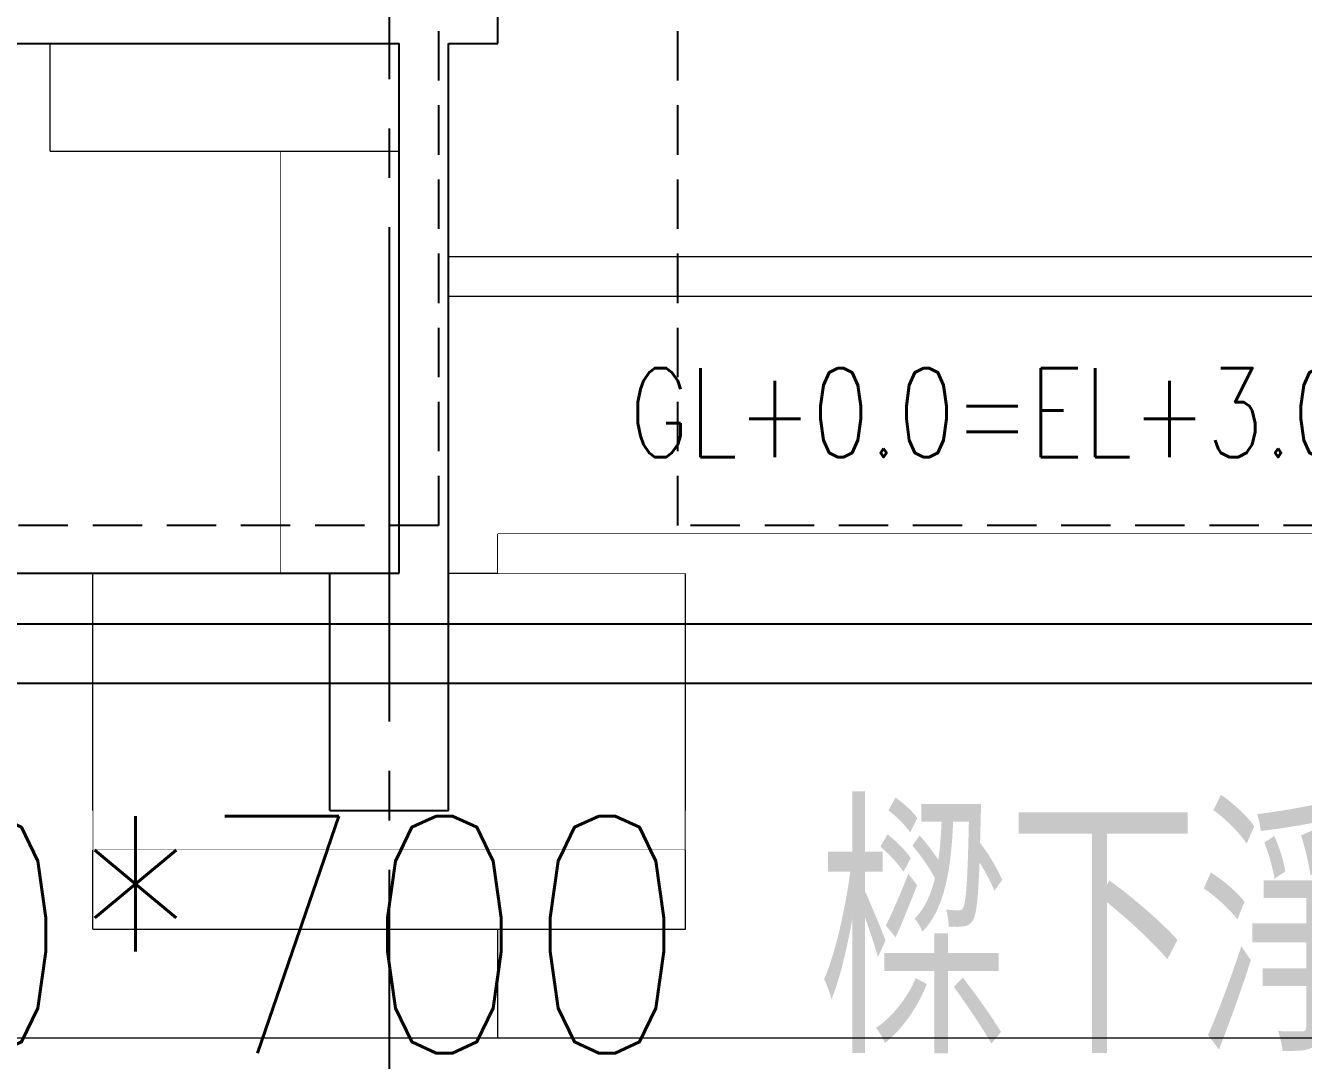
# Model space of a CAD drawing. Extents: x -18489 to 195597, y -1599 to 112111.
# Drawn here: x 25076 to 25723, y 26034 to 26558 of the extents above; entities that cross this region are included whole.
import ezdxf
from ezdxf.enums import TextEntityAlignment as Align
from ezdxf.xclip import XClip

# ---------------------------------------------------------------- set-up
doc = ezdxf.new("R2010")
doc.units = 0
doc.header["$LTSCALE"] = 100
doc.header["$XCLIPFRAME"] = 2
for name, pattern in [('188K-SM-07-F10-MECH-CR PIPE-Y2257103$0$X-S-FAB_SL ALL$0$COL-CEN-LIN', [3.25, 2.5, -0.25, 0.25, -0.25]), ('188K-SM-07-F10-MECH-CR PIPE-Y2257103$0$X-S-FAB_SL ALL$0$Wipeout_Contour', [1, 0, -1]), ('X-N-FAB-L10$0$HIDDEN', [0.375, 0.25, -0.125])]:
    doc.linetypes.add(name, pattern=pattern)
for name, color, linetype in [('188K-SM-07-F10-MECH-CR PIPE-Y2257103$0$X-S-FAB_SL ALL$0$A-BLOCK', 7, 'Continuous'), ('188K-SM-07-F10-MECH-CR PIPE-Y2257103$0$X-S-FAB_SL ALL$0$A-WALL-EX', 7, 'Continuous'), ('188K-SM-07-F10-MECH-CR PIPE-Y2257103$0$X-S-FAB_SL ALL$0$A_LEVEL', 4, 'Continuous'), ('188K-SM-07-F10-MECH-CR PIPE-Y2257103$0$X-S-FAB_SL ALL$0$A_LEVEL_MARK', 2, 'Continuous'), ('188K-SM-07-F10-MECH-CR PIPE-Y2257103$0$X-S-FAB_SL ALL$0$ASP_1', 1, 'Continuous'), ('188K-SM-07-F10-MECH-CR PIPE-Y2257103$0$X-S-FAB_SL ALL$0$ASP_8', 8, 'Continuous'), ('188K-SM-07-F10-MECH-CR PIPE-Y2257103$0$X-S-FAB_SL ALL$0$CCL', 15, '188K-SM-07-F10-MECH-CR PIPE-Y2257103$0$X-S-FAB_SL ALL$0$COL-CEN-LIN'), ('188K-SM-07-F10-MECH-CR PIPE-Y2257103$0$X-S-FAB_SL ALL$0$Hattch', 7, 'Continuous'), ('188K-SM-07-F10-MECH-CR PIPE-Y2257103$0$X-S-FAB_SL ALL$0$L-ROAD', 7, 'Continuous'), ('188K-SM-07-F10-MECH-CR PIPE-Y2257103$0$X-S-FAB_SL ALL$0$S-COL', 7, 'Continuous'), ('188K-SM-07-F10-MECH-CR PIPE-Y2257103$0$X-S-FAB_SL ALL$0$S-FNDN', 7, 'Continuous'), ('188K-SM-07-F10-MECH-CR PIPE-Y2257103$0$X-S-FAB_SL ALL$0$S-SLAB', 7, 'Continuous'), ('188K-SM-07-F10-MECH-CR PIPE-Y2257103$0$X-S-FAB_SL ALL$0$S-WALL', 7, 'Continuous'), ('X-N-FAB-L10$0$08', 8, 'Continuous'), ('X-N-FAB-L10$0$2', 8, 'Continuous'), ('X-N-FAB-L10$0$A-BLOCK', 8, 'Continuous'), ('X-N-FAB-L10$0$TXT-CODE', 8, 'Continuous')]:
    doc.layers.add(name, color=color, linetype=linetype)
doc.styles.add('188K-SM-07-F10-MECH-CR PIPE-Y2257103$0$X-S-FAB_SL ALL$0$Chineset', font='simplex.shx', dxfattribs={"width": 0.75, "bigfont": 'chineset.shx'})
doc.styles.add('X-N-FAB-L10$0$CHINA', font='simplex.shx', dxfattribs={"width": 0.75, "bigfont": 'chineset.shx'})

# ---------------------------------------------------------------- blocks, each defined once
blk = doc.blocks.new('188K-SM-07-F10-MECH-CR PIPE-Y2257103$0$X-S-FAB_SL ALL$0$剖面元素_9_3', base_point=(23061.26, -8263.06))
at = {"color": 254, "linetype": '188K-SM-07-F10-MECH-CR PIPE-Y2257103$0$X-S-FAB_SL ALL$0$Wipeout_Contour', "lineweight": 0, "ltscale": 197845.491256}
blk.add_wipeout([(49166.26, -8173.06), (48376.26, -8173.06), (48376.26, -8293.06), (49166.26, -8293.06)], dxfattribs=at).dxf.layer = '188K-SM-07-F10-MECH-CR PIPE-Y2257103$0$X-S-FAB_SL ALL$0$Hattch'
at = {"layer": '188K-SM-07-F10-MECH-CR PIPE-Y2257103$0$X-S-FAB_SL ALL$0$A-WALL-EX', "color": 8, "lineweight": 0}
blk.add_line((49166.26, -8293.06), (48376.26, -8293.06), dxfattribs=at)
blk = doc.blocks.new('188K-SM-07-F10-MECH-CR PIPE-Y2257103$0$X-S-FAB_SL ALL$0$剖面元素_46_3', base_point=(23061.26, -8263.06))
at = {"color": 254, "linetype": '188K-SM-07-F10-MECH-CR PIPE-Y2257103$0$X-S-FAB_SL ALL$0$Wipeout_Contour', "lineweight": 0, "ltscale": 345136.999352}
blk.add_wipeout([(48351.26, -8153.06), (49071.26, -8153.06), (49071.26, -8133.76), (48871.49, -8018.06), (48376.26, -8018.06), (48376.26, -8045.06), (48351.26, -8045.06)], dxfattribs=at).dxf.layer = '188K-SM-07-F10-MECH-CR PIPE-Y2257103$0$X-S-FAB_SL ALL$0$Hattch'
blk = doc.blocks.new('188K-SM-07-F10-MECH-CR PIPE-Y2257103$0$X-S-FAB_SL ALL$0$剖面元素_248_3', base_point=(23061.26, -8263.06))
at = {"color": 254, "linetype": '188K-SM-07-F10-MECH-CR PIPE-Y2257103$0$X-S-FAB_SL ALL$0$Wipeout_Contour', "lineweight": 0, "ltscale": 195954.4354}
blk.add_wipeout([(48266.26, -8099.56), (48266.26, -8313.06), (48326.26, -8313.06), (48326.26, -8099.56)], dxfattribs=at).dxf.layer = '188K-SM-07-F10-MECH-CR PIPE-Y2257103$0$X-S-FAB_SL ALL$0$Hattch'
at = {"color": 254, "linetype": '188K-SM-07-F10-MECH-CR PIPE-Y2257103$0$X-S-FAB_SL ALL$0$Wipeout_Contour', "lineweight": 0, "ltscale": 196245.010934}
blk.add_wipeout([(48351.26, -8173.06), (48351.26, -8313.06), (48376.26, -8313.06), (48376.26, -8173.06)], dxfattribs=at).dxf.layer = '188K-SM-07-F10-MECH-CR PIPE-Y2257103$0$X-S-FAB_SL ALL$0$Hattch'
at = {"layer": '188K-SM-07-F10-MECH-CR PIPE-Y2257103$0$X-S-FAB_SL ALL$0$S-COL', "color": 8, "lineweight": 0}
for p, q in [((48266.26, -8313.06), (48266.26, -8099.56)), ((48376.26, -8313.06), (48376.26, -8293.06))]:
    blk.add_line(p, q, dxfattribs=at)
blk = doc.blocks.new('188K-SM-07-F10-MECH-CR PIPE-Y2257103$0$X-S-FAB_SL ALL$0$剖面元素_340_3', base_point=(23061.26, -8263.06))
at = {"color": 254, "linetype": '188K-SM-07-F10-MECH-CR PIPE-Y2257103$0$X-S-FAB_SL ALL$0$Wipeout_Contour', "lineweight": 0, "ltscale": 392337.845185}
blk.add_wipeout([(48171.26, -8313.06), (48171.26, -8453.06), (48471.26, -8453.06), (48471.26, -8313.06), (48351.26, -8313.06), (48351.26, -8433.06), (48291.26, -8433.06), (48291.26, -8313.06)], dxfattribs=at).dxf.layer = '188K-SM-07-F10-MECH-CR PIPE-Y2257103$0$X-S-FAB_SL ALL$0$Hattch'
at = {"layer": '188K-SM-07-F10-MECH-CR PIPE-Y2257103$0$X-S-FAB_SL ALL$0$S-FNDN', "color": 8, "lineweight": 0}
for p, q in [((48171.26, -8313.06), (48291.26, -8313.06)), ((48171.26, -8453.06), (48171.26, -8313.06)), ((48351.26, -8313.06), (48471.26, -8313.06)), ((48471.26, -8453.06), (48471.26, -8313.06)), ((48171.26, -8453.06), (48471.26, -8453.06))]:
    blk.add_line(p, q, dxfattribs=at)
blk = doc.blocks.new('188K-SM-07-F10-MECH-CR PIPE-Y2257103$0$X-S-FAB_SL ALL$0$剖面元素_361_3', base_point=(23061.26, -8263.06))
at = {"layer": '188K-SM-07-F10-MECH-CR PIPE-Y2257103$0$X-S-FAB_SL ALL$0$S-SLAB', "color": 1, "lineweight": 0}
for p, q in [((49276.26, -8153.06), (48351.26, -8153.06)), ((49246.26, -8173.06), (48351.26, -8173.06))]:
    blk.add_line(p, q, dxfattribs=at)
blk = doc.blocks.new('188K-SM-07-F10-MECH-CR PIPE-Y2257103$0$X-S-FAB_SL ALL$0$剖面元素_398_3', base_point=(23061.26, -8263.06))
at = {"layer": '188K-SM-07-F10-MECH-CR PIPE-Y2257103$0$X-S-FAB_SL ALL$0$S-FNDN', "color": 1, "lineweight": 0}
for p, q in [((48291.26, -8313.06), (48291.26, -8433.06)), ((48326.26, -8313.06), (48291.26, -8313.06)), ((48351.26, -8313.06), (48351.26, -8433.06)), ((48351.26, -8433.06), (48291.26, -8433.06))]:
    blk.add_line(p, q, dxfattribs=at)
blk = doc.blocks.new('188K-SM-07-F10-MECH-CR PIPE-Y2257103$0$X-S-FAB_SL ALL$0$剖面元素_626_3', base_point=(23061.26, -8263.06))
at = {"layer": '188K-SM-07-F10-MECH-CR PIPE-Y2257103$0$X-S-FAB_SL ALL$0$S-WALL', "color": 1, "lineweight": 0}
for p, q in [((48326.26, -8045.06), (48326.26, -8313.06)), ((48351.26, -8045.06), (48351.26, -8153.06)), ((48351.26, -8173.06), (48351.26, -8313.06))]:
    blk.add_line(p, q, dxfattribs=at)
blk = doc.blocks.new('188K-SM-07-F10-MECH-CR PIPE-Y2257103$0$X-S-FAB_SL ALL$0$剖面元素_1098_3', base_point=(23061.26, -8263.06))
at = {"color": 254, "linetype": '188K-SM-07-F10-MECH-CR PIPE-Y2257103$0$X-S-FAB_SL ALL$0$Wipeout_Contour', "lineweight": 0, "ltscale": 293493.706508}
blk.add_wipeout([(47971.26, -8433.06), (47971.26, -8548.06), (48376.26, -8548.06), (48376.26, -8493.06), (48171.26, -8493.06), (48171.26, -8433.06)], dxfattribs=at).dxf.layer = '188K-SM-07-F10-MECH-CR PIPE-Y2257103$0$X-S-FAB_SL ALL$0$Hattch'
at = {"color": 254, "linetype": '188K-SM-07-F10-MECH-CR PIPE-Y2257103$0$X-S-FAB_SL ALL$0$Wipeout_Contour', "lineweight": 0, "ltscale": 396257.212151}
blk.add_wipeout([(48471.26, -8493.06), (48376.26, -8493.06), (48376.26, -8548.06), (49276.06, -8548.06), (49276.06, -8493.06), (49071.26, -8493.06), (49071.26, -8433.06), (48471.26, -8433.06)], dxfattribs=at).dxf.layer = '188K-SM-07-F10-MECH-CR PIPE-Y2257103$0$X-S-FAB_SL ALL$0$Hattch'
at = {"layer": '188K-SM-07-F10-MECH-CR PIPE-Y2257103$0$X-S-FAB_SL ALL$0$L-ROAD', "color": 8, "lineweight": 0}
for p, q in [((48376.26, -8548.06), (48376.26, -8493.06)), ((47971.26, -8548.06), (48376.26, -8548.06)), ((48376.26, -8548.06), (49276.06, -8548.06))]:
    blk.add_line(p, q, dxfattribs=at)
blk = doc.blocks.new('188K-SM-07-F10-MECH-CR PIPE-Y2257103$0$X-S-FAB_SL ALL$0$剖面元素_1107_3', base_point=(23061.26, -8263.06))
at = {"color": 254, "linetype": '188K-SM-07-F10-MECH-CR PIPE-Y2257103$0$X-S-FAB_SL ALL$0$Wipeout_Contour', "lineweight": 0, "ltscale": 196234.081597}
blk.add_wipeout([(48171.26, -8453.06), (48171.26, -8493.06), (48471.26, -8493.06), (48471.26, -8453.06)], dxfattribs=at).dxf.layer = '188K-SM-07-F10-MECH-CR PIPE-Y2257103$0$X-S-FAB_SL ALL$0$Hattch'
at = {"layer": '188K-SM-07-F10-MECH-CR PIPE-Y2257103$0$X-S-FAB_SL ALL$0$S-FNDN', "color": 8, "lineweight": 0}
for p, q in [((48171.26, -8493.06), (48171.26, -8453.06)), ((48471.26, -8493.06), (48471.26, -8453.06)), ((48171.26, -8493.06), (48471.26, -8493.06))]:
    blk.add_line(p, q, dxfattribs=at)
blk = doc.blocks.new('188K-SM-07-F10-MECH-CR PIPE-Y2257103$0$X-S-FAB_SL ALL$0$剖面元素_1145_3', base_point=(23061.26, -8263.06))
at = {"color": 254, "linetype": '188K-SM-07-F10-MECH-CR PIPE-Y2257103$0$X-S-FAB_SL ALL$0$Wipeout_Contour', "lineweight": 0, "ltscale": 388201.105194}
blk.add_wipeout([(47456.26, -8045.06), (47456.26, -8108.06), (47476.26, -8108.06), (47476.26, -8313.06), (48266.26, -8313.06), (48266.26, -8099.56), (48149.76, -8099.56), (48149.76, -8045.06)], dxfattribs=at).dxf.layer = '188K-SM-07-F10-MECH-CR PIPE-Y2257103$0$X-S-FAB_SL ALL$0$Hattch'
blk = doc.blocks.new('188K-SM-07-F10-MECH-CR PIPE-Y2257103$0$X-S-FAB_SL ALL$0$剖面元素_2124_3', base_point=(23061.26, -8263.06))
at = {"color": 254, "linetype": '188K-SM-07-F10-MECH-CR PIPE-Y2257103$0$X-S-FAB_SL ALL$0$Wipeout_Contour', "lineweight": 0, "ltscale": 195646.167863}
blk.add_wipeout([(48149.76, -8078.52), (48149.76, -8099.56), (48326.26, -8099.56), (48326.26, -8078.52)], dxfattribs=at).dxf.layer = '188K-SM-07-F10-MECH-CR PIPE-Y2257103$0$X-S-FAB_SL ALL$0$Hattch'
at = {"layer": '188K-SM-07-F10-MECH-CR PIPE-Y2257103$0$X-S-FAB_SL ALL$0$S-SLAB', "color": 8, "lineweight": 0}
for q in [(48149.76, -8078.52), (48326.26, -8099.56)]:
    blk.add_line((48149.76, -8099.56), q, dxfattribs=at)
blk = doc.blocks.new('188K-SM-07-F10-MECH-CR PIPE-Y2257103$0$X-S-FAB_SL ALL$0$剖面元素_2125_3', base_point=(23061.26, -8263.06))
at = {"color": 254, "linetype": '188K-SM-07-F10-MECH-CR PIPE-Y2257103$0$X-S-FAB_SL ALL$0$Wipeout_Contour', "lineweight": 0, "ltscale": 195319.457042}
blk.add_wipeout([(48169.76, -8045.06), (48149.76, -8045.06), (48149.76, -8078.52), (48169.76, -8078.52)], dxfattribs=at).dxf.layer = '188K-SM-07-F10-MECH-CR PIPE-Y2257103$0$X-S-FAB_SL ALL$0$Hattch'
at = {"layer": '188K-SM-07-F10-MECH-CR PIPE-Y2257103$0$X-S-FAB_SL ALL$0$S-WALL', "color": 8, "lineweight": 0}
blk.add_line((48149.76, -8078.52), (48149.76, -8045.06), dxfattribs=at)
blk = doc.blocks.new('188K-SM-07-F10-MECH-CR PIPE-Y2257103$0$X-S-FAB_SL ALL$0$剖面元素_2192_3', base_point=(23061.26, -8263.06))
at = {"color": 254, "linetype": '188K-SM-07-F10-MECH-CR PIPE-Y2257103$0$X-S-FAB_SL ALL$0$Wipeout_Contour', "lineweight": 0, "ltscale": 195667.628585}
blk.add_wipeout([(48169.76, -8045.06), (48169.76, -8078.52), (48326.26, -8078.52), (48326.26, -8045.06)], dxfattribs=at).dxf.layer = '188K-SM-07-F10-MECH-CR PIPE-Y2257103$0$X-S-FAB_SL ALL$0$Hattch'
blk = doc.blocks.new('188K-SM-07-F10-MECH-CR PIPE-Y2257103$0$X-S-FAB_SL ALL$0$剖面元素_2224_3', base_point=(23061.26, -8263.06))
at = {"color": 254, "linetype": '188K-SM-07-F10-MECH-CR PIPE-Y2257103$0$X-S-FAB_SL ALL$0$Wipeout_Contour', "lineweight": 0, "ltscale": 197892.156102}
blk.add_wipeout([(49166.26, -8293.06), (48376.26, -8293.06), (48376.26, -8313.06), (49166.26, -8313.06)], dxfattribs=at).dxf.layer = '188K-SM-07-F10-MECH-CR PIPE-Y2257103$0$X-S-FAB_SL ALL$0$Hattch'
blk = doc.blocks.new('188K-SM-07-F10-MECH-CR PIPE-Y2257103$0$X-S-FAB_SL ALL$0$A$C2e9ab586')
at = {"layer": '188K-SM-07-F10-MECH-CR PIPE-Y2257103$0$X-S-FAB_SL ALL$0$S-SLAB', "color": 1, "lineweight": 0}
blk.add_line((-2841.39, 503), (-3766.39, 503), dxfattribs=at)
at = {"layer": '188K-SM-07-F10-MECH-CR PIPE-Y2257103$0$X-S-FAB_SL ALL$0$A-WALL-EX', "lineweight": 0}
blk.add_blockref('188K-SM-07-F10-MECH-CR PIPE-Y2257103$0$X-S-FAB_SL ALL$0$剖面元素_9_3', (-28106.39, 285), dxfattribs=at)
blk.add_blockref('188K-SM-07-F10-MECH-CR PIPE-Y2257103$0$X-S-FAB_SL ALL$0$剖面元素_46_3', (-28106.39, 285), dxfattribs=at)
at = {"layer": '188K-SM-07-F10-MECH-CR PIPE-Y2257103$0$X-S-FAB_SL ALL$0$S-SLAB', "color": 1, "lineweight": 0}
for p, q in [((-2791.39, 530), (-2791.39, 503)), ((-2791.39, 503), (-2816.39, 503))]:
    blk.add_line(p, q, dxfattribs=at)
at = {"layer": '188K-SM-07-F10-MECH-CR PIPE-Y2257103$0$X-S-FAB_SL ALL$0$S-COL', "lineweight": 0}
blk.add_blockref('188K-SM-07-F10-MECH-CR PIPE-Y2257103$0$X-S-FAB_SL ALL$0$剖面元素_248_3', (-28106.39, 285), dxfattribs=at)
at = {"layer": '188K-SM-07-F10-MECH-CR PIPE-Y2257103$0$X-S-FAB_SL ALL$0$S-FNDN', "lineweight": 0}
blk.add_blockref('188K-SM-07-F10-MECH-CR PIPE-Y2257103$0$X-S-FAB_SL ALL$0$剖面元素_340_3', (-28106.39, 285), dxfattribs=at)
at = {"layer": '188K-SM-07-F10-MECH-CR PIPE-Y2257103$0$X-S-FAB_SL ALL$0$S-SLAB', "lineweight": 0}
blk.add_blockref('188K-SM-07-F10-MECH-CR PIPE-Y2257103$0$X-S-FAB_SL ALL$0$剖面元素_361_3', (-28106.39, 285), dxfattribs=at)
at = {"layer": '188K-SM-07-F10-MECH-CR PIPE-Y2257103$0$X-S-FAB_SL ALL$0$S-FNDN', "lineweight": 0}
blk.add_blockref('188K-SM-07-F10-MECH-CR PIPE-Y2257103$0$X-S-FAB_SL ALL$0$剖面元素_398_3', (-28106.39, 285), dxfattribs=at)
at = {"layer": '188K-SM-07-F10-MECH-CR PIPE-Y2257103$0$X-S-FAB_SL ALL$0$S-WALL', "lineweight": 0}
for name in ['188K-SM-07-F10-MECH-CR PIPE-Y2257103$0$X-S-FAB_SL ALL$0$剖面元素_1145_3', '188K-SM-07-F10-MECH-CR PIPE-Y2257103$0$X-S-FAB_SL ALL$0$剖面元素_626_3', '188K-SM-07-F10-MECH-CR PIPE-Y2257103$0$X-S-FAB_SL ALL$0$剖面元素_2224_3']:
    blk.add_blockref(name, (-28106.39, 285), dxfattribs=at)
at = {"layer": '188K-SM-07-F10-MECH-CR PIPE-Y2257103$0$X-S-FAB_SL ALL$0$L-ROAD', "lineweight": 0}
blk.add_blockref('188K-SM-07-F10-MECH-CR PIPE-Y2257103$0$X-S-FAB_SL ALL$0$剖面元素_1098_3', (-28106.39, 285), dxfattribs=at)
at = {"layer": '188K-SM-07-F10-MECH-CR PIPE-Y2257103$0$X-S-FAB_SL ALL$0$S-SLAB', "lineweight": 0}
blk.add_blockref('188K-SM-07-F10-MECH-CR PIPE-Y2257103$0$X-S-FAB_SL ALL$0$剖面元素_2124_3', (-28106.39, 285), dxfattribs=at)
at = {"layer": '188K-SM-07-F10-MECH-CR PIPE-Y2257103$0$X-S-FAB_SL ALL$0$S-FNDN', "lineweight": 0}
blk.add_blockref('188K-SM-07-F10-MECH-CR PIPE-Y2257103$0$X-S-FAB_SL ALL$0$剖面元素_1107_3', (-28106.39, 285), dxfattribs=at)
at = {"layer": '188K-SM-07-F10-MECH-CR PIPE-Y2257103$0$X-S-FAB_SL ALL$0$S-WALL', "lineweight": 0}
blk.add_blockref('188K-SM-07-F10-MECH-CR PIPE-Y2257103$0$X-S-FAB_SL ALL$0$剖面元素_2125_3', (-28106.39, 285), dxfattribs=at)
blk.add_blockref('188K-SM-07-F10-MECH-CR PIPE-Y2257103$0$X-S-FAB_SL ALL$0$剖面元素_2192_3', (-28106.39, 285), dxfattribs=at)
blk = doc.blocks.new('188K-SM-07-F10-MECH-CR PIPE-Y2257103$0$X-S-FAB_SL ALL$0$A$Ceb448ab1')
at = {"layer": '188K-SM-07-F10-MECH-CR PIPE-Y2257103$0$X-S-FAB_SL ALL$0$CCL'}
blk.add_line((25260, 3600), (25260, 0), dxfattribs=at)
blk = doc.blocks.new('188K-SM-07-F10-MECH-CR PIPE-Y2257103$0$X-S-FAB_SL ALL$0$level-mark2')
at = {"layer": '188K-SM-07-F10-MECH-CR PIPE-Y2257103$0$X-S-FAB_SL ALL$0$A_LEVEL_MARK'}
blk.add_lwpolyline([(0.171, 0.3), (-0.171, 0.3), (0, 0)], close=True, dxfattribs=at)
at = {"layer": '188K-SM-07-F10-MECH-CR PIPE-Y2257103$0$X-S-FAB_SL ALL$0$A_LEVEL', "style": '188K-SM-07-F10-MECH-CR PIPE-Y2257103$0$X-S-FAB_SL ALL$0$Chineset', "width": 0.75}
blk.add_attdef('HIG', (0.3, 0.05), '', height=0.25, dxfattribs=at)
blk = doc.blocks.new('188K-SM-07-F10-MECH-CR PIPE-Y2257103$0$X-S-FAB_SL ALL$0$A$C4d4bc2cd')
at = {"layer": '188K-SM-07-F10-MECH-CR PIPE-Y2257103$0$X-S-FAB_SL ALL$0$A-BLOCK'}
ref = blk.add_blockref('188K-SM-07-F10-MECH-CR PIPE-Y2257103$0$X-S-FAB_SL ALL$0$level-mark2', (-240, 30), dxfattribs=dict(at, xscale=-175.4102818917223, yscale=175.4102818917223, zscale=175.4102818917223))
ref.add_attrib('HIG', 'GL+0.0=EL+3.07', (-714.94, 38.771), dxfattribs={"layer": '188K-SM-07-F10-MECH-CR PIPE-Y2257103$0$X-S-FAB_SL ALL$0$A_LEVEL', "height": 45, "style": '188K-SM-07-F10-MECH-CR PIPE-Y2257103$0$X-S-FAB_SL ALL$0$Chineset', "width": 0.75})
blk = doc.blocks.new('188K-SM-07-F10-MECH-CR PIPE-Y2257103$0$X-S-FAB_SL ALL')
at = {"layer": '188K-SM-07-F10-MECH-CR PIPE-Y2257103$0$X-S-FAB_SL ALL$0$ASP_1'}
blk.add_blockref('188K-SM-07-F10-MECH-CR PIPE-Y2257103$0$X-S-FAB_SL ALL$0$A$C2e9ab586', (23632.864, -73288.977), dxfattribs=at)
for p, q in [((20841.479, -72785.977), (20841.479, -72758.977)), ((19866.479, -72785.977), (20791.479, -72785.977)), ((20791.479, -73053.977), (20791.479, -72785.977)), ((20816.479, -72785.977), (20841.479, -72785.977)), ((20816.479, -73173.977), (20816.479, -72785.977)), ((20756.479, -73173.977), (20756.479, -73053.977)), ((20756.479, -73053.977), (20791.479, -73053.977)), ((20756.479, -73173.977), (20816.479, -73173.977))]:
    blk.add_line(p, q, dxfattribs=at)
at = {"layer": '188K-SM-07-F10-MECH-CR PIPE-Y2257103$0$X-S-FAB_SL ALL$0$ASP_8'}
blk.add_line((19916.479, -73053.977), (20756.479, -73053.977), dxfattribs=at)
at = {"layer": '188K-SM-07-F10-MECH-CR PIPE-Y2257103$0$X-S-FAB_SL ALL$0$ASP_1'}
blk.add_blockref('188K-SM-07-F10-MECH-CR PIPE-Y2257103$0$X-S-FAB_SL ALL$0$A$C4d4bc2cd', (21622.83, -73033.977), dxfattribs=at)
at = {"layer": '188K-SM-07-F10-MECH-CR PIPE-Y2257103$0$X-S-FAB_SL ALL$0$CCL'}
blk.add_blockref('188K-SM-07-F10-MECH-CR PIPE-Y2257103$0$X-S-FAB_SL ALL$0$A$Ceb448ab1', (-4473.521, -73553.977), dxfattribs=at)
blk = doc.blocks.new('188K-SM-07-F10-MECH-CR PIPE-Y2257103')
ref = blk.add_blockref('188K-SM-07-F10-MECH-CR PIPE-Y2257103$0$X-S-FAB_SL ALL', (4473.521, 99334.763))
XClip(ref).set_block_clipping_path([(-7553.4648570136, -75341.9369645483), (24026.2025623869, -67725.7696244382)])
blk = doc.blocks.new('X-N-FAB-L10$0$A$Cb10dda33')
at = {"layer": 'X-N-FAB-L10$0$08', "color": 4, "linetype": 'X-N-FAB-L10$0$HIDDEN'}
for points in [[(935.7, 630), (1979.7, 630), (1979.7, 130), (935.7, 130)], [(134.7, 530), (814.7, 530), (814.7, 130), (134.7, 130)]]:
    blk.add_lwpolyline(points, close=True, dxfattribs=at)
at = {"layer": 'X-N-FAB-L10$0$2'}
for points in [[(54.7, 750), (2054.7, 750), (2054.7, 50), (54.7, 50)], [(84.7, 720), (2024.7, 720), (2024.7, 80), (84.7, 80)]]:
    blk.add_lwpolyline(points, close=True, dxfattribs=at)
blk = doc.blocks.new('X-N-FAB-L10')
at = {"layer": 'X-N-FAB-L10$0$A-BLOCK'}
blk.add_blockref('X-N-FAB-L10$0$A$Cb10dda33', (24470.3, 26175), dxfattribs=at)
at = {"layer": 'X-N-FAB-L10$0$TXT-CODE', "style": 'X-N-FAB-L10$0$CHINA', "width": 0.8}
blk.add_text('2000*700 樑下淨空間300', height=120, dxfattribs=at).set_placement((25486.807, 26098), align=Align.MIDDLE_CENTER)
blk.add_text('2000*700 樑下淨空間300', height=120, dxfattribs=at).set_placement((25486.807, 26098), align=Align.MIDDLE_CENTER)

msp = doc.modelspace()

# ---------------------------------------------------------------- block references
msp.add_blockref('188K-SM-07-F10-MECH-CR PIPE-Y2257103', (0, 0))

# ---------------------------------------------------------------- next in the draw order: block references
msp.add_blockref('X-N-FAB-L10', (0, 0))

doc.saveas('drawing.dxf')
